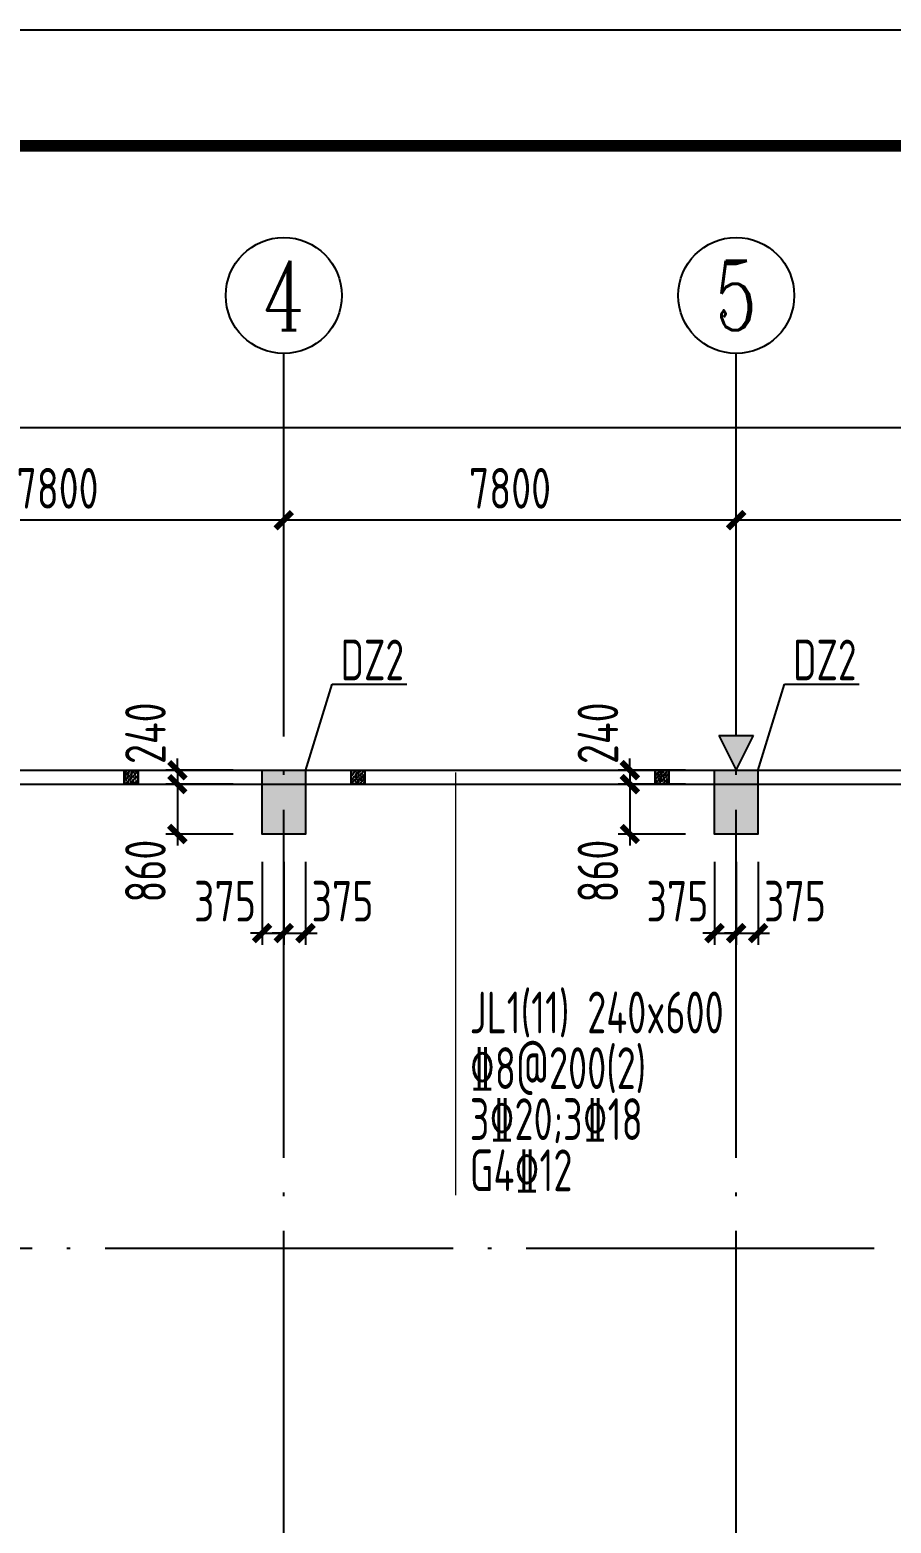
# Model space of a CAD drawing. Extents: x -2746917 to -971774, y -3334247 to -3250358.
# Drawn here: x -2261522 to -2254099, y -3287045 to -3274173 of the extents above; entities that cross this region are included whole.
import ezdxf
from ezdxf.enums import TextEntityAlignment as Align

# ---------------------------------------------------------------- set-up
doc = ezdxf.new("R2010")
doc.units = 0
doc.header["$LTSCALE"] = 1000
doc.header["$MEASUREMENT"] = 0
doc.header["$PDMODE"] = 35
doc.linetypes.add('DOTE', pattern=[2.42, 2, -0.2, 0.02, -0.2])
doc.layers.get('0').update_dxf_attribs({"linetype": 'CONTINUOUS'})
doc.layers.get('Defpoints').update_dxf_attribs({"linetype": 'CONTINUOUS'})
for name, color, linetype in [('AXIS', 253, 'DOTE'), ('BEAM_CON', 4, 'CONTINUOUS'), ('COLU', 7, 'CONTINUOUS'), ('DIM', 3, 'CONTINUOUS'), ('HATCH', 254, 'CONTINUOUS'), ('NUM', 7, 'CONTINUOUS'), ('PUB_TITLE', 4, 'CONTINUOUS'), ('TEXT', 7, 'CONTINUOUS')]:
    doc.layers.add(name, color=color, linetype=linetype)
doc.layers.add('yichutu', color=7, linetype='CONTINUOUS', true_color=0xffffff, plot=False)
doc.styles.add('TSSD_Axis', font='Complex.shx', dxfattribs={"width": 0.7, "bigfont": 'hztxt.shx'})
doc.styles.add('TSSD_Dimension', font='tssdeng.shx', dxfattribs={"width": 0.75, "bigfont": 'Hztxt.shx'})
doc.styles.add('TSSD_Label', font='tssdeng.shx', dxfattribs={"width": 0.75, "bigfont": 'hztxt.shx'})
doc.styles.add('TSSD_Rein', font='Tssdeng.shx', dxfattribs={"width": 0.75, "bigfont": 'hztxt.shx'})
doc.dimstyles.new('TSSD_200_100', dxfattribs={"dimtxt": 350, "dimasz": 100, "dimexe": 100, "dimexo": 250, "dimgap": 100, "dimtad": 1, "dimdec": 0, "dimlfac": 2, "dimzin": 0, "dimdsep": 46, "dimtxsty": 'TSSD_Dimension', "dimblk": 'ARCHTICK', "dimcen": 0, "dimdle": 100, "dimclrt": 7, "dimadec": 0, "dimazin": 0, "dimtfac": 1, "dimtdec": 0, "dimtix": 1, "dimtmove": 2, "dimatfit": 3, "dimfxl": 1, "dimtolj": 1, "dimtzin": 0, "dimarcsym": 0})

# ---------------------------------------------------------------- blocks, each defined once
blk = doc.blocks.new('ts_axno')
at = {"color": 0, "linetype": 'ByBlock', "lineweight": -2}
blk.add_circle((0, 0), 0.5, dxfattribs=at)
at = {"color": 0, "linetype": 'ByBlock', "lineweight": -2, "style": 'TSSD_Axis', "width": 0.7}
blk.add_attdef('A', text='', height=0.6, dxfattribs=at).set_placement((0, 0), align=Align.MIDDLE_CENTER)
blk = doc.blocks.new('_ArchTick')
at = {"color": 0, "const_width": 0.5}
blk.add_lwpolyline([(-0.71, -0.71), (0.71, 0.71)], dxfattribs=at)
blk = doc.blocks.new('*D1393')
at = {"layer": 'Defpoints', "color": 0, "ltscale": 1.5}
for p in [(-2255434, -3278400), (-2255434, -3279675), (-2251534, -3279675)]:
    blk.add_point(p, dxfattribs=at)
at = {"layer": 'DIM', "color": 0, "lineweight": -2, "ltscale": 1.5}
for p, q in [((-2251434, -3278400), (-2255534, -3278400)), ((-2255434, -3279425), (-2255434, -3278300)), ((-2251534, -3279425), (-2251534, -3278300))]:
    blk.add_line(p, q, dxfattribs=at)
at = {"layer": 'DIM', "color": 0, "lineweight": -2, "ltscale": 1.5, "xscale": 100, "yscale": 100, "zscale": 100, "rotation": 180}
blk.add_blockref('_ArchTick', (-2255434, -3278400), dxfattribs=at)
at = {"layer": 'DIM', "color": 0, "lineweight": -2, "ltscale": 1.5, "xscale": 100, "yscale": 100, "zscale": 100}
blk.add_blockref('_ArchTick', (-2251534, -3278400), dxfattribs=at)
at = {"layer": 'DIM', "color": 7, "ltscale": 1.5, "insert": (-2253484, -3278125), "char_height": 350, "attachment_point": 5, "style": 'TSSD_Dimension'}
blk.add_mtext('\\A1;7800', dxfattribs=at)
blk = doc.blocks.new('*D1394')
at = {"layer": 'Defpoints', "color": 0, "ltscale": 1.5}
for p in [(-2259334, -3278400), (-2259334, -3279675), (-2255434, -3279675)]:
    blk.add_point(p, dxfattribs=at)
at = {"layer": 'DIM', "color": 0, "lineweight": -2, "ltscale": 1.5}
for p, q in [((-2255334, -3278400), (-2259434, -3278400)), ((-2259334, -3279425), (-2259334, -3278300)), ((-2255434, -3279425), (-2255434, -3278300))]:
    blk.add_line(p, q, dxfattribs=at)
at = {"layer": 'DIM', "color": 0, "lineweight": -2, "ltscale": 1.5, "xscale": 100, "yscale": 100, "zscale": 100, "rotation": 180}
blk.add_blockref('_ArchTick', (-2259334, -3278400), dxfattribs=at)
at = {"layer": 'DIM', "color": 0, "lineweight": -2, "ltscale": 1.5, "xscale": 100, "yscale": 100, "zscale": 100}
blk.add_blockref('_ArchTick', (-2255434, -3278400), dxfattribs=at)
at = {"layer": 'DIM', "color": 7, "ltscale": 1.5, "insert": (-2257384, -3278125), "char_height": 350, "attachment_point": 5, "style": 'TSSD_Dimension'}
blk.add_mtext('\\A1;7800', dxfattribs=at)
blk = doc.blocks.new('*D1395')
at = {"layer": 'Defpoints', "color": 0, "ltscale": 1.5}
for p in [(-2263234, -3278400), (-2263234, -3279675), (-2259334, -3279675)]:
    blk.add_point(p, dxfattribs=at)
at = {"layer": 'DIM', "color": 0, "lineweight": -2, "ltscale": 1.5}
for p, q in [((-2259234, -3278400), (-2263334, -3278400)), ((-2263234, -3279425), (-2263234, -3278300)), ((-2259334, -3279425), (-2259334, -3278300))]:
    blk.add_line(p, q, dxfattribs=at)
at = {"layer": 'DIM', "color": 0, "lineweight": -2, "ltscale": 1.5, "xscale": 100, "yscale": 100, "zscale": 100, "rotation": 180}
blk.add_blockref('_ArchTick', (-2263234, -3278400), dxfattribs=at)
at = {"layer": 'DIM', "color": 0, "lineweight": -2, "ltscale": 1.5, "xscale": 100, "yscale": 100, "zscale": 100}
blk.add_blockref('_ArchTick', (-2259334, -3278400), dxfattribs=at)
at = {"layer": 'DIM', "color": 7, "ltscale": 1.5, "insert": (-2261284, -3278125), "char_height": 350, "attachment_point": 5, "style": 'TSSD_Dimension'}
blk.add_mtext('\\A1;7800', dxfattribs=at)
blk = doc.blocks.new('*D1397')
at = {"layer": 'Defpoints', "color": 0, "ltscale": 1.5}
for p in [(-2224234, -3277600), (-2224234, -3279456), (-2267134, -3279675)]:
    blk.add_point(p, dxfattribs=at)
at = {"layer": 'DIM', "color": 0, "lineweight": -2, "ltscale": 1.5}
for p, q in [((-2267134, -3279425), (-2267134, -3277500)), ((-2224234, -3279206), (-2224234, -3277500)), ((-2267234, -3277600), (-2224134, -3277600))]:
    blk.add_line(p, q, dxfattribs=at)
at = {"layer": 'DIM', "color": 0, "lineweight": -2, "ltscale": 1.5, "xscale": 100, "yscale": 100, "zscale": 100, "rotation": 180}
blk.add_blockref('_ArchTick', (-2267134, -3277600), dxfattribs=at)
at = {"layer": 'DIM', "color": 0, "lineweight": -2, "ltscale": 1.5, "xscale": 100, "yscale": 100, "zscale": 100}
blk.add_blockref('_ArchTick', (-2224234, -3277600), dxfattribs=at)
at = {"layer": 'DIM', "color": 7, "ltscale": 1.5, "insert": (-2245684, -3277325), "char_height": 350, "attachment_point": 5, "style": 'TSSD_Dimension'}
blk.add_mtext('\\A1;85800', dxfattribs=at)
blk = doc.blocks.new('*D1606')
at = {"layer": 'Defpoints', "color": 0, "ltscale": 1.5}
for p in [(-2259521, -3281095), (-2259334, -3281095), (-2259334, -3281959)]:
    blk.add_point(p, dxfattribs=at)
at = {"layer": 'DIM', "color": 0, "lineweight": -2, "ltscale": 1.5}
for p, q in [((-2259521, -3281345), (-2259521, -3282059)), ((-2259334, -3281345), (-2259334, -3282059)), ((-2259521, -3281959), (-2259621, -3281959)), ((-2259521, -3281959), (-2259334, -3281959)), ((-2259334, -3281959), (-2259234, -3281959))]:
    blk.add_line(p, q, dxfattribs=at)
at = {"layer": 'DIM', "color": 0, "lineweight": -2, "ltscale": 1.5, "xscale": 100, "yscale": 100, "zscale": 100}
blk.add_blockref('_ArchTick', (-2259521, -3281959), dxfattribs=at)
at = {"layer": 'DIM', "color": 0, "lineweight": -2, "ltscale": 1.5, "xscale": 100, "yscale": 100, "zscale": 100, "rotation": 180}
blk.add_blockref('_ArchTick', (-2259334, -3281959), dxfattribs=at)
at = {"layer": 'DIM', "color": 7, "ltscale": 1.5, "insert": (-2259840, -3281684), "char_height": 350, "attachment_point": 5, "style": 'TSSD_Dimension'}
blk.add_mtext('\\A1;375', dxfattribs=at)
blk = doc.blocks.new('*D1607')
at = {"layer": 'Defpoints', "color": 0, "ltscale": 1.5}
for p in [(-2259334, -3281095), (-2259146, -3281095), (-2259146, -3281959)]:
    blk.add_point(p, dxfattribs=at)
at = {"layer": 'DIM', "color": 0, "lineweight": -2, "ltscale": 1.5}
for p, q in [((-2259334, -3281345), (-2259334, -3282059)), ((-2259146, -3281345), (-2259146, -3282059)), ((-2259334, -3281959), (-2259434, -3281959)), ((-2259334, -3281959), (-2259146, -3281959)), ((-2259146, -3281959), (-2259046, -3281959))]:
    blk.add_line(p, q, dxfattribs=at)
at = {"layer": 'DIM', "color": 0, "lineweight": -2, "ltscale": 1.5, "xscale": 100, "yscale": 100, "zscale": 100}
blk.add_blockref('_ArchTick', (-2259334, -3281959), dxfattribs=at)
at = {"layer": 'DIM', "color": 0, "lineweight": -2, "ltscale": 1.5, "xscale": 100, "yscale": 100, "zscale": 100, "rotation": 180}
blk.add_blockref('_ArchTick', (-2259146, -3281959), dxfattribs=at)
at = {"layer": 'DIM', "color": 7, "ltscale": 1.5, "insert": (-2258827, -3281684), "char_height": 350, "attachment_point": 5, "style": 'TSSD_Dimension'}
blk.add_mtext('\\A1;375', dxfattribs=at)
blk = doc.blocks.new('*D1608')
at = {"layer": 'Defpoints', "color": 0, "ltscale": 1.5}
for p in [(-2259521, -3280555), (-2260251, -3280675), (-2259521, -3280675)]:
    blk.add_point(p, dxfattribs=at)
at = {"layer": 'DIM', "color": 0, "lineweight": -2, "ltscale": 1.5}
for p, q in [((-2260251, -3280555), (-2260251, -3280455)), ((-2259771, -3280555), (-2260351, -3280555)), ((-2260251, -3280555), (-2260251, -3280675)), ((-2259771, -3280675), (-2260351, -3280675)), ((-2260251, -3280675), (-2260251, -3280775))]:
    blk.add_line(p, q, dxfattribs=at)
at = {"layer": 'DIM', "color": 0, "lineweight": -2, "ltscale": 1.5, "xscale": 100, "yscale": 100, "zscale": 100}
for p, rotation in [((-2260251, -3280555), 270), ((-2260251, -3280675), 90)]:
    blk.add_blockref('_ArchTick', p, dxfattribs=dict(at, rotation=rotation))
at = {"layer": 'DIM', "color": 7, "ltscale": 1.5, "insert": (-2260526, -3280236), "char_height": 350, "attachment_point": 5, "rotation": 90, "style": 'TSSD_Dimension'}
blk.add_mtext('\\A1;240', dxfattribs=at)
blk = doc.blocks.new('*D1609')
at = {"layer": 'Defpoints', "color": 0, "ltscale": 1.5}
for p in [(-2259521, -3280675), (-2260251, -3281105), (-2259521, -3281105)]:
    blk.add_point(p, dxfattribs=at)
at = {"layer": 'DIM', "color": 0, "lineweight": -2, "ltscale": 1.5}
for p, q in [((-2260251, -3280575), (-2260251, -3281205)), ((-2259771, -3280675), (-2260351, -3280675)), ((-2259771, -3281105), (-2260351, -3281105))]:
    blk.add_line(p, q, dxfattribs=at)
at = {"layer": 'DIM', "color": 0, "lineweight": -2, "ltscale": 1.5, "xscale": 100, "yscale": 100, "zscale": 100}
for p, rotation in [((-2260251, -3280675), 90), ((-2260251, -3281105), 270)]:
    blk.add_blockref('_ArchTick', p, dxfattribs=dict(at, rotation=rotation))
at = {"layer": 'DIM', "color": 7, "ltscale": 1.5, "insert": (-2260526, -3281425), "char_height": 350, "attachment_point": 5, "rotation": 90, "style": 'TSSD_Dimension'}
blk.add_mtext('\\A1;860', dxfattribs=at)
blk = doc.blocks.new('*D1632')
at = {"layer": 'Defpoints', "color": 0, "ltscale": 1.5}
for p in [(-2255621, -3281095), (-2255434, -3281095), (-2255434, -3281959)]:
    blk.add_point(p, dxfattribs=at)
at = {"layer": 'DIM', "color": 0, "lineweight": -2, "ltscale": 1.5}
for p, q in [((-2255621, -3281345), (-2255621, -3282059)), ((-2255434, -3281345), (-2255434, -3282059)), ((-2255621, -3281959), (-2255721, -3281959)), ((-2255621, -3281959), (-2255434, -3281959)), ((-2255434, -3281959), (-2255334, -3281959))]:
    blk.add_line(p, q, dxfattribs=at)
at = {"layer": 'DIM', "color": 0, "lineweight": -2, "ltscale": 1.5, "xscale": 100, "yscale": 100, "zscale": 100}
blk.add_blockref('_ArchTick', (-2255621, -3281959), dxfattribs=at)
at = {"layer": 'DIM', "color": 0, "lineweight": -2, "ltscale": 1.5, "xscale": 100, "yscale": 100, "zscale": 100, "rotation": 180}
blk.add_blockref('_ArchTick', (-2255434, -3281959), dxfattribs=at)
at = {"layer": 'DIM', "color": 7, "ltscale": 1.5, "insert": (-2255940, -3281684), "char_height": 350, "attachment_point": 5, "style": 'TSSD_Dimension'}
blk.add_mtext('\\A1;375', dxfattribs=at)
blk = doc.blocks.new('*D1633')
at = {"layer": 'Defpoints', "color": 0, "ltscale": 1.5}
for p in [(-2255434, -3281095), (-2255246, -3281095), (-2255246, -3281959)]:
    blk.add_point(p, dxfattribs=at)
at = {"layer": 'DIM', "color": 0, "lineweight": -2, "ltscale": 1.5}
for p, q in [((-2255434, -3281345), (-2255434, -3282059)), ((-2255246, -3281345), (-2255246, -3282059)), ((-2255434, -3281959), (-2255534, -3281959)), ((-2255434, -3281959), (-2255246, -3281959)), ((-2255246, -3281959), (-2255146, -3281959))]:
    blk.add_line(p, q, dxfattribs=at)
at = {"layer": 'DIM', "color": 0, "lineweight": -2, "ltscale": 1.5, "xscale": 100, "yscale": 100, "zscale": 100}
blk.add_blockref('_ArchTick', (-2255434, -3281959), dxfattribs=at)
at = {"layer": 'DIM', "color": 0, "lineweight": -2, "ltscale": 1.5, "xscale": 100, "yscale": 100, "zscale": 100, "rotation": 180}
blk.add_blockref('_ArchTick', (-2255246, -3281959), dxfattribs=at)
at = {"layer": 'DIM', "color": 7, "ltscale": 1.5, "insert": (-2254927, -3281684), "char_height": 350, "attachment_point": 5, "style": 'TSSD_Dimension'}
blk.add_mtext('\\A1;375', dxfattribs=at)
blk = doc.blocks.new('*D1634')
at = {"layer": 'Defpoints', "color": 0, "ltscale": 1.5}
for p in [(-2255621, -3280555), (-2256351, -3280675), (-2255621, -3280675)]:
    blk.add_point(p, dxfattribs=at)
at = {"layer": 'DIM', "color": 0, "lineweight": -2, "ltscale": 1.5}
for p, q in [((-2256351, -3280555), (-2256351, -3280455)), ((-2255871, -3280555), (-2256451, -3280555)), ((-2256351, -3280555), (-2256351, -3280675)), ((-2255871, -3280675), (-2256451, -3280675)), ((-2256351, -3280675), (-2256351, -3280775))]:
    blk.add_line(p, q, dxfattribs=at)
at = {"layer": 'DIM', "color": 0, "lineweight": -2, "ltscale": 1.5, "xscale": 100, "yscale": 100, "zscale": 100}
for p, rotation in [((-2256351, -3280555), 270), ((-2256351, -3280675), 90)]:
    blk.add_blockref('_ArchTick', p, dxfattribs=dict(at, rotation=rotation))
at = {"layer": 'DIM', "color": 7, "ltscale": 1.5, "insert": (-2256626, -3280236), "char_height": 350, "attachment_point": 5, "rotation": 90, "style": 'TSSD_Dimension'}
blk.add_mtext('\\A1;240', dxfattribs=at)
blk = doc.blocks.new('*D1635')
at = {"layer": 'Defpoints', "color": 0, "ltscale": 1.5}
for p in [(-2255621, -3280675), (-2256351, -3281105), (-2255621, -3281105)]:
    blk.add_point(p, dxfattribs=at)
at = {"layer": 'DIM', "color": 0, "lineweight": -2, "ltscale": 1.5}
for p, q in [((-2256351, -3280575), (-2256351, -3281205)), ((-2255871, -3280675), (-2256451, -3280675)), ((-2255871, -3281105), (-2256451, -3281105))]:
    blk.add_line(p, q, dxfattribs=at)
at = {"layer": 'DIM', "color": 0, "lineweight": -2, "ltscale": 1.5, "xscale": 100, "yscale": 100, "zscale": 100}
for p, rotation in [((-2256351, -3280675), 90), ((-2256351, -3281105), 270)]:
    blk.add_blockref('_ArchTick', p, dxfattribs=dict(at, rotation=rotation))
at = {"layer": 'DIM', "color": 7, "ltscale": 1.5, "insert": (-2256626, -3281425), "char_height": 350, "attachment_point": 5, "rotation": 90, "style": 'TSSD_Dimension'}
blk.add_mtext('\\A1;860', dxfattribs=at)
blk = doc.blocks.new('A$C6DF15AF1')
at = {"layer": 'HATCH', "ltscale": 1.5}
h = blk.add_hatch(dxfattribs=at)
h.set_pattern_fill('ARMORED', color=256, scale=5, style=0)
h.set_pattern_definition([(50, (2166309.23, 3282061.71), (35.86300913, -3.13760675), [3.75, -41.25]), (355, (2166309.23, 3282061.71), (-6.93756668, 37.6096067), [3, -33]), (100.4514, (2166312.218, 3282061.447), (28.9254691, 34.4719771), [3.1870095, -35.0571056]), (46.1842, (2166309.23, 3282071.71), (53.36205243, -8.2759507), [5.625, -61.875]), (96.6356, (2166313.676, 3282071.02), (46.7331353, 48.70589355), [4.7805144, -52.58565]), (351.1842, (2166309.23, 3282071.71), (46.73309726, 48.70593005), [4.5, -49.5]), (21, (2166314.23, 3282069.21), (29.8453526, -20.13094453), [3.75, -41.25]), (326, (2166314.23, 3282069.21), (12.1657666, 36.25750225), [3, -33]), (71.4514, (2166316.717, 3282067.53), (42.01113143, 16.12652484), [3.1870095, -35.0571056]), (37.5, (2166309.23, 3282061.709), (0.607992766, 16.64469269), [0, -32.6, 0, -33.5, 0, -33.125]), (7.5, (2166309.23, 3282061.709), (13.15347687, 19.720585594), [0, -19.1, 0, -31.85, 0, -12.625]), (327.5, (2166298.08, 3282061.709), (26.69112181, -1.127743587), [0, -12.5, 0, -39, 0, -51.75]), (317.5, (2166293.08, 3282061.71), (29.15930847, 5.00524912), [0, -16.25, 0, -25.9, 0, -36.75]), (45, (2166309.23, 3282061.71), (-17.67766953, 17.67766953), [])])
h.paths.add_polyline_path([(0, 120), (120, 120), (120, 0), (0, 0)])
at = {"layer": 'COLU'}
blk.add_lwpolyline([(0, 120), (120, 120), (120, 0), (0, 0)], close=True, dxfattribs=at)
blk = doc.blocks.new('A$C72AE6952')
at = {"layer": 'DIM', "ltscale": 1.5}
blk.add_hatch(color=2, dxfattribs=at).paths.add_polyline_path([(105, -28), (-195, 122), (-195, -178)])
at = {"layer": 'DIM', "color": 2, "ltscale": 1.5}
for p, q in [((-195, 122), (-195, -178)), ((-195, 122), (105, -28)), ((105, -28), (-195, -178))]:
    blk.add_line(p, q, dxfattribs=at)
blk = doc.blocks.new('yct-891-420-89100-42000-100-2004.0')
at = {"layer": 'yichutu', "color": 7, "true_color": 0xffffff}
blk.add_lwpolyline([(0, 0), (0, 42000), (89100, 42000), (89100, 0)], close=True, dxfattribs=at)
blk = doc.blocks.new('A$C28727B96')
at = {"layer": 'PUB_TITLE'}
blk.add_lwpolyline([(-86607, -4276), (-86607, 37724), (2493, 37724), (2493, -4276)], close=True, dxfattribs=at)
at = {"layer": 'PUB_TITLE', "const_width": 100}
blk.add_lwpolyline([(1493, -3276), (1493, 36724), (-85893, 36724), (-85893, -3276), (1493, -3276)], dxfattribs=at)

msp = doc.modelspace()

# ---------------------------------------------------------------- hatches: boundary and pattern name
at = {"layer": 'COLU', "ltscale": 1.5}
h = msp.add_hatch(color=256, dxfattribs=at)
h.paths.add_polyline_path([(-2224113.71, -3284562.84), (-2224463.71, -3284562.84), (-2224463.71, -3284787.84), (-2224113.71, -3284787.84)])
h.paths.add_polyline_path([(-2224113.71, -3288562.84), (-2224463.71, -3288562.84), (-2224463.71, -3288787.84), (-2224113.71, -3288787.84)])
h.paths.add_polyline_path([(-2224113.71, -3296562.84), (-2224463.71, -3296562.84), (-2224463.71, -3296787.84), (-2224113.71, -3296787.84)])
h.paths.add_polyline_path([(-2228321.21, -3304795.34), (-2227946.21, -3304795.34), (-2227946.21, -3304245.34), (-2228321.21, -3304245.34)])
h.paths.add_polyline_path([(-2228296.21, -3292425.34), (-2227971.21, -3292425.34), (-2227971.21, -3292925.34), (-2228296.21, -3292925.34)])
h.paths.add_polyline_path([(-2228321.21, -3280555.34), (-2227946.21, -3280555.34), (-2227946.21, -3281105.34), (-2228321.21, -3281105.34)])
h.paths.add_polyline_path([(-2232221.21, -3304795.34), (-2231846.21, -3304795.34), (-2231846.21, -3304245.34), (-2232221.21, -3304245.34)])
h.paths.add_polyline_path([(-2232196.21, -3292425.34), (-2231871.21, -3292425.34), (-2231871.21, -3292925.34), (-2232196.21, -3292925.34)])
h.paths.add_polyline_path([(-2232221.21, -3280555.34), (-2231846.21, -3280555.34), (-2231846.21, -3281105.34), (-2232221.21, -3281105.34)])
h.paths.add_polyline_path([(-2236121.21, -3304795.34), (-2235746.21, -3304795.34), (-2235746.21, -3304245.34), (-2236121.21, -3304245.34)])
h.paths.add_polyline_path([(-2236096.21, -3292425.34), (-2235771.21, -3292425.34), (-2235771.21, -3292925.34), (-2236096.21, -3292925.34)])
h.paths.add_polyline_path([(-2236121.21, -3280555.34), (-2235746.21, -3280555.34), (-2235746.21, -3281105.34), (-2236121.21, -3281105.34)])
h.paths.add_polyline_path([(-2240021.21, -3304795.34), (-2239646.21, -3304795.34), (-2239646.21, -3304245.34), (-2240021.21, -3304245.34)])
h.paths.add_polyline_path([(-2239996.21, -3292425.34), (-2239671.21, -3292425.34), (-2239671.21, -3292925.34), (-2239996.21, -3292925.34)])
h.paths.add_polyline_path([(-2240021.21, -3280555.34), (-2239646.21, -3280555.34), (-2239646.21, -3281105.34), (-2240021.21, -3281105.34)])
h.paths.add_polyline_path([(-2243921.21, -3304795.34), (-2243546.21, -3304795.34), (-2243546.21, -3304245.34), (-2243921.21, -3304245.34)])
h.paths.add_polyline_path([(-2243896.21, -3292425.34), (-2243571.21, -3292425.34), (-2243571.21, -3292925.34), (-2243896.21, -3292925.34)])
h.paths.add_polyline_path([(-2243921.21, -3280555.34), (-2243546.21, -3280555.34), (-2243546.21, -3281105.34), (-2243921.21, -3281105.34)])
h.paths.add_polyline_path([(-2247821.21, -3304795.34), (-2247446.21, -3304795.34), (-2247446.21, -3304245.34), (-2247821.21, -3304245.34)])
h.paths.add_polyline_path([(-2247796.21, -3292425.34), (-2247471.21, -3292425.34), (-2247471.21, -3292925.34), (-2247796.21, -3292925.34)])
h.paths.add_polyline_path([(-2247821.21, -3280555.34), (-2247446.21, -3280555.34), (-2247446.21, -3281105.34), (-2247821.21, -3281105.34)])
h.paths.add_polyline_path([(-2251721.21, -3304795.34), (-2251346.21, -3304795.34), (-2251346.21, -3304245.34), (-2251721.21, -3304245.34)])
h.paths.add_polyline_path([(-2251696.21, -3292425.34), (-2251371.21, -3292425.34), (-2251371.21, -3292925.34), (-2251696.21, -3292925.34)])
h.paths.add_polyline_path([(-2251721.21, -3280555.34), (-2251346.21, -3280555.34), (-2251346.21, -3281105.34), (-2251721.21, -3281105.34)])
h.paths.add_polyline_path([(-2255621.21, -3304795.34), (-2255246.21, -3304795.34), (-2255246.21, -3304245.34), (-2255621.21, -3304245.34)])
h.paths.add_polyline_path([(-2255596.21, -3292425.34), (-2255271.21, -3292425.34), (-2255271.21, -3292925.34), (-2255596.21, -3292925.34)])
h.paths.add_polyline_path([(-2255621.21, -3280555.34), (-2255246.21, -3280555.34), (-2255246.21, -3281105.34), (-2255621.21, -3281105.34)])
h.paths.add_polyline_path([(-2224113.71, -3280555.34), (-2224463.71, -3280555.34), (-2224463.71, -3281105.34), (-2224113.71, -3281105.34)])
h.paths.add_polyline_path([(-2224113.71, -3300562.84), (-2224463.71, -3300562.84), (-2224463.71, -3300787.84), (-2224113.71, -3300787.84)])
h.paths.add_polyline_path([(-2224113.71, -3304795.34), (-2224463.71, -3304795.34), (-2224463.71, -3304245.34), (-2224113.71, -3304245.34)])
h.paths.add_polyline_path([(-2224113.71, -3292925.34), (-2224463.71, -3292925.34), (-2224463.71, -3292425.34), (-2224113.71, -3292425.34)])
h.paths.add_polyline_path([(-2259521.21, -3304795.34), (-2259146.21, -3304795.34), (-2259146.21, -3304245.34), (-2259521.21, -3304245.34)])
h.paths.add_polyline_path([(-2267253.71, -3300562.84), (-2266903.71, -3300562.84), (-2266903.71, -3300787.84), (-2267253.71, -3300787.84)])
h.paths.add_polyline_path([(-2267253.71, -3296562.84), (-2266903.71, -3296562.84), (-2266903.71, -3296787.84), (-2267253.71, -3296787.84)])
h.paths.add_polyline_path([(-2267253.71, -3288562.84), (-2266903.71, -3288562.84), (-2266903.71, -3288787.84), (-2267253.71, -3288787.84)])
h.paths.add_polyline_path([(-2263421.21, -3304795.34), (-2263046.21, -3304795.34), (-2263046.21, -3304245.34), (-2263421.21, -3304245.34)])
h.paths.add_polyline_path([(-2267253.71, -3304795.34), (-2266903.71, -3304795.34), (-2266903.71, -3304245.34), (-2267253.71, -3304245.34)])
h.paths.add_polyline_path([(-2259496.21, -3292425.34), (-2259171.21, -3292425.34), (-2259171.21, -3292925.34), (-2259496.21, -3292925.34)])
h.paths.add_polyline_path([(-2259521.21, -3280555.34), (-2259146.21, -3280555.34), (-2259146.21, -3281105.34), (-2259521.21, -3281105.34)])
h.paths.add_polyline_path([(-2263396.21, -3292425.34), (-2263071.21, -3292425.34), (-2263071.21, -3292925.34), (-2263396.21, -3292925.34)])
h.paths.add_polyline_path([(-2267253.71, -3292925.34), (-2266903.71, -3292925.34), (-2266903.71, -3292425.34), (-2267253.71, -3292425.34)])
h.paths.add_polyline_path([(-2267253.71, -3284562.84), (-2266903.71, -3284562.84), (-2266903.71, -3284787.84), (-2267253.71, -3284787.84)])
h.paths.add_polyline_path([(-2263421.21, -3280555.34), (-2263046.21, -3280555.34), (-2263046.21, -3281105.34), (-2263421.21, -3281105.34)])
h.paths.add_polyline_path([(-2267253.71, -3280555.34), (-2266903.71, -3280555.34), (-2266903.71, -3281105.34), (-2267253.71, -3281105.34)])

# ---------------------------------------------------------------- linework, layer by layer
at = {"layer": 'AXIS', "ltscale": 1.5}
for p, q in [((-2259333.71, -3305675.34), (-2259333.71, -3279675.34)), ((-2255433.71, -3305675.34), (-2255433.71, -3279675.34)), ((-2268133.71, -3280675.34), (-2223233.71, -3280675.34)), ((-2268133.71, -3284675.34), (-2223233.71, -3284675.34))]:
    msp.add_line(p, q, dxfattribs=at)
at = {"layer": 'BEAM_CON', "ltscale": 1.5}
for points in [[(-2267253.71, -3280555.34), (-2224113.71, -3280555.34), (-2224113.71, -3304795.34), (-2267253.71, -3304795.34)], [(-2267133.71, -3280675.34), (-2224233.71, -3280675.34), (-2224233.71, -3304675.34), (-2267133.71, -3304675.34)]]:
    msp.add_lwpolyline(points, close=True, dxfattribs=at)
at = {"layer": 'COLU', "ltscale": 1.5}
for points in [[(-2259521.21, -3280555.34), (-2259146.21, -3280555.34), (-2259146.21, -3281105.34), (-2259521.21, -3281105.34)], [(-2255621.21, -3280555.34), (-2255246.21, -3280555.34), (-2255246.21, -3281105.34), (-2255621.21, -3281105.34)]]:
    msp.add_lwpolyline(points, close=True, dxfattribs=at)
at = {"layer": 'NUM', "ltscale": 1.5}
for p, q in [((-2259333.71, -3279675.34), (-2259333.71, -3276962.69)), ((-2255433.71, -3279675.34), (-2255433.71, -3276962.69))]:
    msp.add_line(p, q, dxfattribs=at)
at = {"layer": 'NUM'}
for p, q in [((-2259146.21, -3280560.34), (-2258917.39, -3279814.19)), ((-2258917.39, -3279814.19), (-2258274, -3279814.19)), ((-2255246.21, -3280560.34), (-2255017.39, -3279814.19)), ((-2255017.39, -3279814.19), (-2254374, -3279814.19))]:
    msp.add_line(p, q, dxfattribs=at)
at = {"layer": 'TEXT', "color": 6, "lineweight": 5}
msp.add_line((-2257850.39, -3284217.72), (-2257850.39, -3280574.37), dxfattribs=at)

# ---------------------------------------------------------------- block references
at = {"ltscale": 1.5}
msp.add_blockref('A$C28727B96', (-2188156.21, -3311896.69), dxfattribs=at)
at = {"layer": 'COLU', "ltscale": 1.5, "rotation": 180}
for p in [(-2260588.71, -3280555.35), (-2258633.71, -3280555.35), (-2256013.71, -3280555.35)]:
    msp.add_blockref('A$C6DF15AF1', p, dxfattribs=at)
at = {"layer": 'DIM', "ltscale": 1.5, "xscale": -1, "rotation": 90}
msp.add_blockref('A$C72AE6952', (-2255461.62, -3280450.21), dxfattribs=at)
at = {"layer": 'NUM'}
ref = msp.add_blockref('ts_axno', (-2259333.71, -3276462.69), dxfattribs=dict(at, xscale=1000, yscale=1000, zscale=1000))
ref.add_attrib('4', '4', dxfattribs={"height": 600, "style": 'TSSD_Axis', "width": 0.7}).set_placement((-2259333.71, -3276462.69), align=Align.MIDDLE_CENTER)
ref = msp.add_blockref('ts_axno', (-2255433.71, -3276462.69), dxfattribs=dict(at, xscale=1000, yscale=1000, zscale=1000))
ref.add_attrib('5', '5', dxfattribs={"height": 600, "style": 'TSSD_Axis', "width": 0.7}).set_placement((-2255433.71, -3276462.69), align=Align.MIDDLE_CENTER)
at = {"layer": 'yichutu'}
msp.add_blockref('yct-891-420-89100-42000-100-2004.0', (-2274762.74, -3316173.05), dxfattribs=at)

# ---------------------------------------------------------------- texts
at = {"layer": 'TEXT', "lineweight": 5, "style": 'TSSD_Rein', "width": 0.7}
for p in [(-2258843.21, -3279779.18), (-2254943.21, -3279779.18)]:
    msp.add_text('DZ2', height=350, dxfattribs=at).set_placement(p)
at = {"layer": 'TEXT', "color": 6, "lineweight": 5, "style": 'TSSD_Label', "width": 0.7}
for s, p in [('JL1(11) 240x600', (-2257730.39, -3282823.27)), ('%%1328@200(2)', (-2257730.39, -3283303.27)), ('3%%13220;3%%13218', (-2257730.39, -3283742.86)), ('G4%%13212', (-2257730.39, -3284183.87))]:
    msp.add_text(s, height=360, dxfattribs=at).set_placement(p)

# ---------------------------------------------------------------- dimensions: what is measured, and where the dimension line sits
at = {"layer": 'DIM', "ltscale": 1.5}
for base, p1, p2, picture, middle in [((-2224233.71, -3277600.34), (-2267133.71, -3279675.34), (-2224233.71, -3279455.81), '*D1397', (-2245683.71, -3277325.34)), ((-2263233.71, -3278400.34), (-2259333.71, -3279675.34), (-2263233.71, -3279675.34), '*D1395', (-2261283.71, -3278125.34)), ((-2259333.71, -3278400.34), (-2255433.71, -3279675.34), (-2259333.71, -3279675.34), '*D1394', (-2257383.71, -3278125.34)), ((-2255433.71, -3278400.34), (-2251533.71, -3279675.34), (-2255433.71, -3279675.34), '*D1393', (-2253483.71, -3278125.34))]:
    dim = msp.add_linear_dim(base=base, p1=p1, p2=p2, dimstyle='TSSD_200_100', dxfattribs=at)
    dim.commit()
    dim.dimension.update_dxf_attribs({"geometry": picture, "text_midpoint": middle})
for base, p1, p2, picture, middle in [((-2260250.65, -3280675.34), (-2259521.21, -3280555.34), (-2259521.21, -3280675.34), '*D1608', (-2260525.65, -3280236.08)), ((-2256350.65, -3280675.34), (-2255621.21, -3280555.34), (-2255621.21, -3280675.34), '*D1634', (-2256625.65, -3280236.08)), ((-2260250.65, -3281105.34), (-2259521.21, -3280675.34), (-2259521.21, -3281105.34), '*D1609', (-2260525.65, -3281424.61)), ((-2256350.65, -3281105.34), (-2255621.21, -3280675.34), (-2255621.21, -3281105.34), '*D1635', (-2256625.65, -3281424.61))]:
    dim = msp.add_linear_dim(base=base, p1=p1, p2=p2, angle=90, dimstyle='TSSD_200_100', dxfattribs=at)
    dim.commit()
    dim.dimension.update_dxf_attribs({"geometry": picture, "text_midpoint": middle, "dimtype": 160})
for base, p1, p2, picture, middle in [((-2259333.71, -3281958.52), (-2259521.21, -3281095.34), (-2259333.71, -3281095.34), '*D1606', (-2259840.47, -3281683.52)), ((-2259146.21, -3281958.52), (-2259333.71, -3281095.34), (-2259146.21, -3281095.34), '*D1607', (-2258826.94, -3281683.52)), ((-2255433.71, -3281958.52), (-2255621.21, -3281095.34), (-2255433.71, -3281095.34), '*D1632', (-2255940.47, -3281683.52)), ((-2255246.21, -3281958.52), (-2255433.71, -3281095.34), (-2255246.21, -3281095.34), '*D1633', (-2254926.94, -3281683.52))]:
    dim = msp.add_linear_dim(base=base, p1=p1, p2=p2, dimstyle='TSSD_200_100', dxfattribs=at)
    dim.commit()
    dim.dimension.update_dxf_attribs({"geometry": picture, "text_midpoint": middle, "dimtype": 160})

doc.saveas('drawing.dxf')
